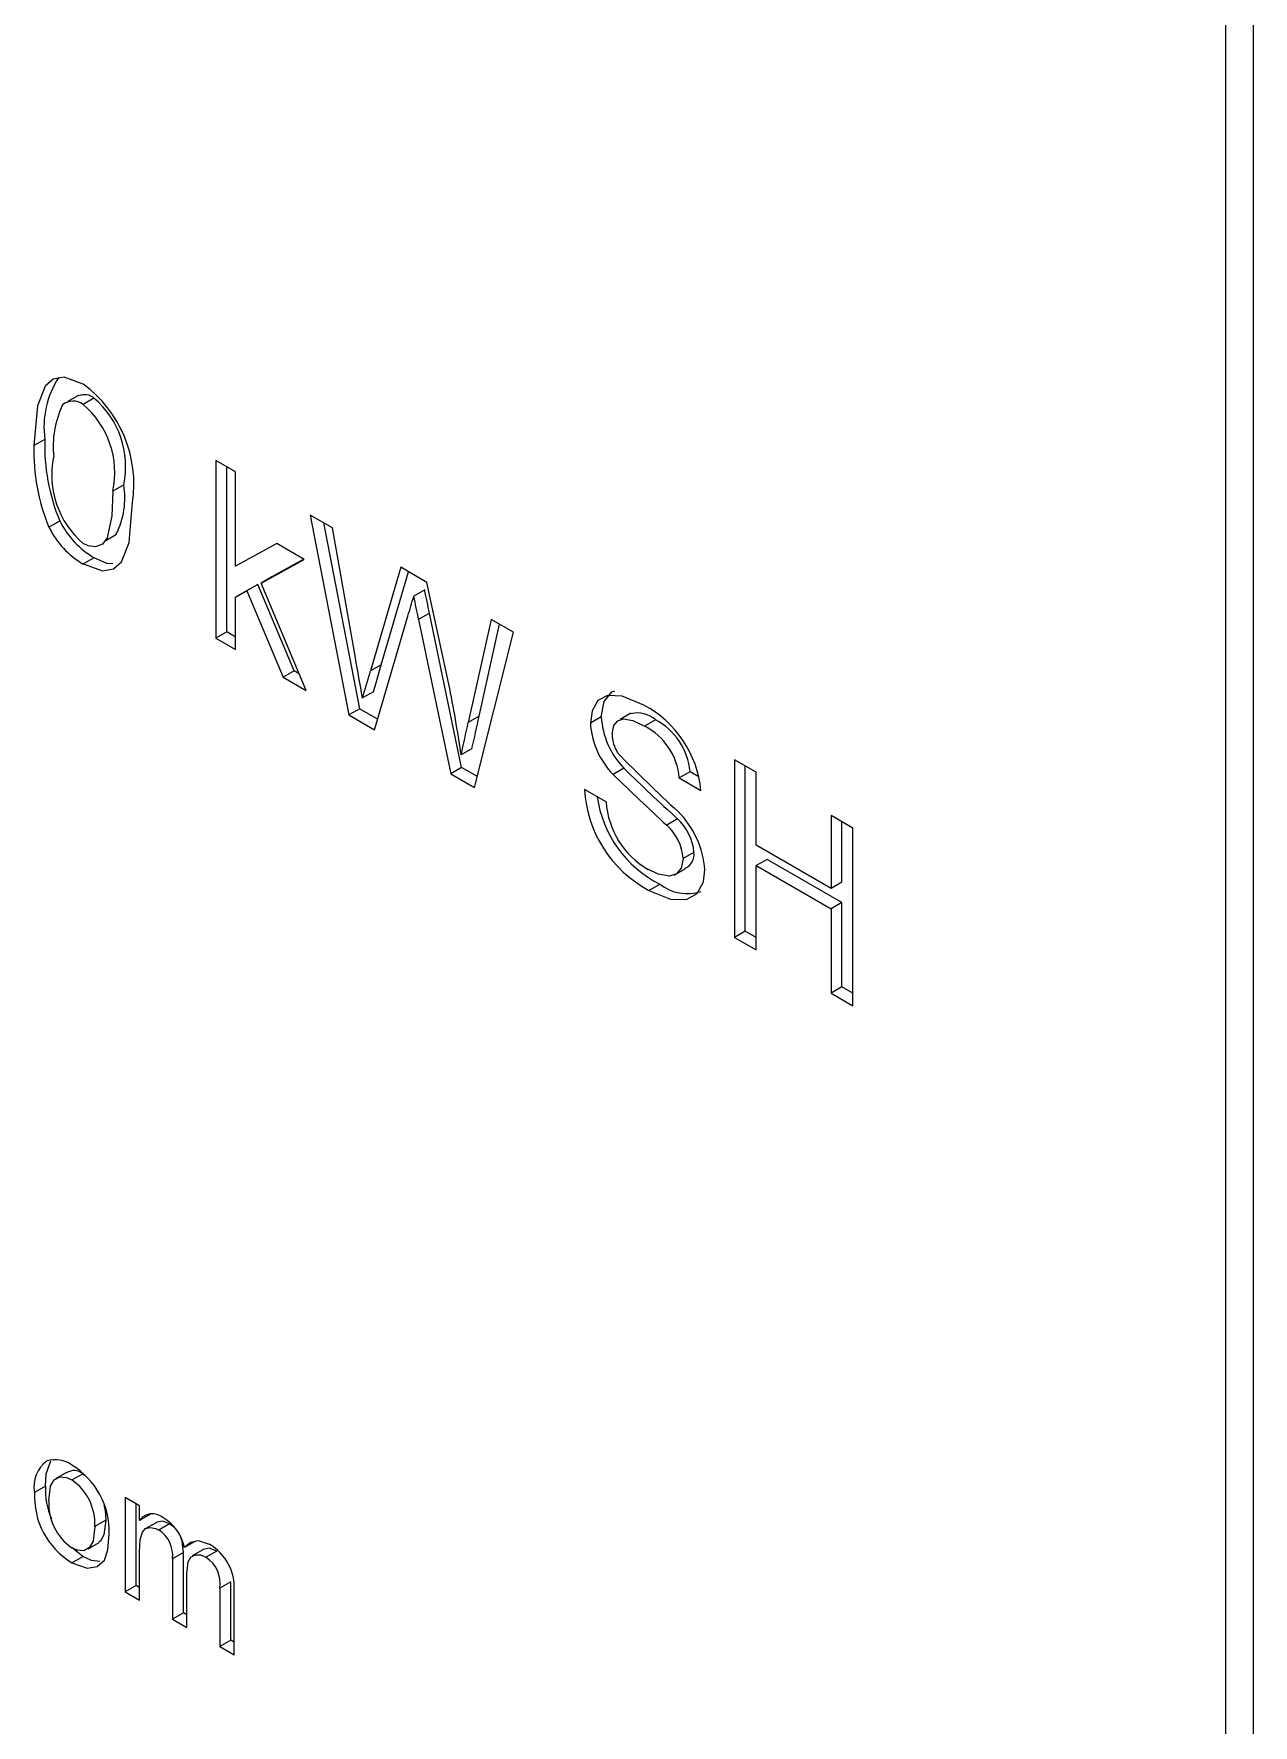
# Model space of a CAD drawing. Header units: millimetres. Extents: x 75 to 2075, y 25 to 1460.
# Drawn here: x 1862.43 to 1883.53, y 1051.86 to 1081.15 of the extents above; entities that cross this region are included whole.
import ezdxf

# ---------------------------------------------------------------- set-up
doc = ezdxf.new("R2010")
doc.units = ezdxf.units.MM
doc.header["$LTSCALE"] = 5

msp = doc.modelspace()

# ---------------------------------------------------------------- linework, layer by layer
at = {"color": 7, "linetype": 'Continuous', "lineweight": 25}
for p, q in [((1883.53, 1117.481), (1883.53, 1036.915)), ((1883.058, 1036.643), (1883.058, 1117.209)), ((1863.205, 1074.893), (1863.016, 1074.784)), ((1863.468, 1074.843), (1863.28, 1074.734)), ((1862.618, 1074.13), (1862.43, 1074.021)), ((1865.919, 1073.566), (1865.577, 1073.763)), ((1865.577, 1073.763), (1865.577, 1070.687)), ((1865.766, 1070.796), (1865.766, 1073.654)), ((1865.919, 1071.934), (1865.919, 1073.566)), ((1863.984, 1073.342), (1863.796, 1073.234)), ((1862.688, 1072.611), (1862.877, 1072.72)), ((1867.598, 1072.596), (1867.21, 1072.82)), ((1867.21, 1072.82), (1867.881, 1069.357)), ((1868.07, 1069.466), (1867.446, 1072.684)), ((1867.994, 1070.345), (1867.598, 1072.596)), ((1863.673, 1072.377), (1863.861, 1072.486)), ((1866.633, 1072.325), (1865.919, 1071.934)), ((1867.108, 1072.051), (1866.633, 1072.325)), ((1863.472, 1072.08), (1863.283, 1071.972)), ((1866.36, 1071.642), (1867.108, 1072.051)), ((1867.103, 1072.054), (1866.549, 1071.751)), ((1866.549, 1071.751), (1866.36, 1071.642)), ((1868.779, 1071.915), (1868.253, 1070.119)), ((1868.441, 1070.228), (1868.913, 1071.837)), ((1869.231, 1071.654), (1868.779, 1071.915)), ((1866.107, 1071.509), (1865.919, 1071.4)), ((1865.919, 1071.4), (1866.114, 1071.507)), ((1865.919, 1070.49), (1865.919, 1071.4)), ((1866.303, 1071.616), (1866.107, 1071.509)), ((1866.303, 1071.616), (1866.114, 1071.507)), ((1866.114, 1071.507), (1866.743, 1070.014)), ((1866.932, 1070.123), (1866.303, 1071.616)), ((1867.142, 1069.783), (1866.36, 1071.642)), ((1869.192, 1071.522), (1869.003, 1071.413)), ((1869.611, 1069.893), (1869.231, 1071.654)), ((1869.276, 1071.12), (1869.087, 1071.011)), ((1869.832, 1068.448), (1869.276, 1071.12)), ((1865.766, 1070.796), (1865.577, 1070.687)), ((1865.919, 1070.707), (1865.766, 1070.796)), ((1868.326, 1069.1), (1868.902, 1071.069)), ((1869.087, 1071.011), (1869.644, 1068.339)), ((1870.34, 1071.013), (1869.947, 1069.229)), ((1870.056, 1068.101), (1870.728, 1070.789)), ((1870.135, 1069.338), (1870.486, 1070.929)), ((1870.728, 1070.789), (1870.34, 1071.013)), ((1865.577, 1070.687), (1865.919, 1070.49)), ((1868.441, 1070.228), (1868.253, 1070.119)), ((1866.932, 1070.123), (1866.743, 1070.014)), ((1866.743, 1070.014), (1867.142, 1069.783)), ((1867.021, 1070.071), (1866.932, 1070.123)), ((1868.304, 1069.761), (1868.115, 1069.652)), ((1868.07, 1069.466), (1867.881, 1069.357)), ((1867.881, 1069.357), (1868.326, 1069.1)), ((1868.07, 1069.466), (1868.38, 1069.286)), ((1870.135, 1069.338), (1869.947, 1069.229)), ((1872.248, 1069.326), (1872.06, 1069.218)), ((1872.762, 1069.386), (1872.573, 1069.277)), ((1873.188, 1069.271), (1872.999, 1069.163)), ((1870.011, 1068.775), (1869.823, 1068.666)), ((1869.832, 1068.448), (1869.644, 1068.339)), ((1870.104, 1068.291), (1869.832, 1068.448)), ((1874.928, 1068.365), (1874.552, 1068.581)), ((1874.552, 1068.581), (1874.552, 1065.506)), ((1874.741, 1065.614), (1874.741, 1068.473)), ((1869.644, 1068.339), (1870.056, 1068.101)), ((1872.641, 1068.435), (1872.453, 1068.326)), ((1873.785, 1068.375), (1873.596, 1068.266)), ((1873.596, 1068.266), (1873.972, 1068.049)), ((1873.927, 1068.292), (1873.785, 1068.375)), ((1874.928, 1067.103), (1874.928, 1068.365)), ((1872.333, 1067.852), (1871.957, 1068.069)), ((1876.601, 1067.399), (1876.226, 1067.615)), ((1876.226, 1067.615), (1876.226, 1066.354)), ((1873.569, 1067.558), (1873.381, 1067.449)), ((1876.414, 1066.462), (1876.414, 1067.507)), ((1876.601, 1064.323), (1876.601, 1067.399)), ((1876.226, 1066.354), (1874.928, 1067.103)), ((1873.512, 1066.585), (1873.7, 1066.694)), ((1873.853, 1066.979), (1873.664, 1066.87)), ((1875.117, 1066.857), (1874.928, 1066.748)), ((1874.928, 1065.289), (1874.928, 1066.748)), ((1874.928, 1066.748), (1876.226, 1065.999)), ((1876.414, 1066.108), (1875.117, 1066.857)), ((1873.073, 1066.32), (1873.261, 1066.429)), ((1876.414, 1066.462), (1876.226, 1066.354)), ((1876.414, 1066.108), (1876.226, 1065.999)), ((1876.414, 1064.648), (1876.414, 1066.108)), ((1876.226, 1065.999), (1876.226, 1064.54)), ((1874.741, 1065.614), (1874.552, 1065.506)), ((1874.928, 1065.506), (1874.741, 1065.614)), ((1874.552, 1065.506), (1874.928, 1065.289)), ((1876.414, 1064.648), (1876.226, 1064.54)), ((1876.601, 1064.54), (1876.414, 1064.648)), ((1876.226, 1064.54), (1876.601, 1064.323)), ((1862.991, 1056.239), (1862.802, 1056.13)), ((1863.086, 1056.111), (1863.275, 1056.219)), ((1863.275, 1056.219), (1863.307, 1056.194)), ((1862.628, 1056.005), (1862.44, 1055.896)), ((1864.256, 1055.665), (1864.007, 1055.808)), ((1864.007, 1055.808), (1864.007, 1054.173)), ((1864.196, 1054.282), (1864.196, 1055.699)), ((1864.256, 1055.41), (1864.256, 1055.665)), ((1863.671, 1055.412), (1863.483, 1055.303)), ((1864.444, 1055.519), (1864.256, 1055.41)), ((1864.534, 1055.365), (1864.345, 1055.256)), ((1864.777, 1055.352), (1864.589, 1055.243)), ((1864.861, 1055.289), (1864.777, 1055.352)), ((1863.37, 1054.919), (1863.558, 1055.027)), ((1865.225, 1055.048), (1865.037, 1054.939)), ((1863.086, 1054.677), (1863.275, 1054.785)), ((1863.275, 1054.785), (1863.089, 1054.934)), ((1864.256, 1054.03), (1864.256, 1054.863)), ((1865.016, 1054.852), (1864.827, 1054.743)), ((1864.827, 1054.743), (1864.827, 1053.7)), ((1865.016, 1053.809), (1865.016, 1054.852)), ((1865.355, 1054.903), (1865.167, 1054.794)), ((1865.595, 1054.88), (1865.406, 1054.771)), ((1865.075, 1053.557), (1865.075, 1054.489)), ((1864.196, 1054.282), (1864.007, 1054.173)), ((1864.007, 1054.173), (1864.256, 1054.03)), ((1864.256, 1054.248), (1864.196, 1054.282)), ((1865.835, 1054.347), (1865.647, 1054.238)), ((1865.647, 1054.238), (1865.647, 1053.227)), ((1865.835, 1053.336), (1865.835, 1054.347)), ((1865.895, 1053.084), (1865.895, 1054.201)), ((1865.016, 1053.809), (1864.827, 1053.7)), ((1865.075, 1053.775), (1865.016, 1053.809)), ((1864.827, 1053.7), (1865.075, 1053.557)), ((1865.835, 1053.336), (1865.647, 1053.227)), ((1865.647, 1053.227), (1865.895, 1053.084)), ((1865.895, 1053.302), (1865.835, 1053.336))]:
    msp.add_line(p, q, dxfattribs=at)
at = {"color": 7, "linetype": 'Continuous', "lineweight": 25, "flags": 128}
for points in [[(1863.283, 1075.087), (1862.955, 1075.206), (1862.765, 1075.174), (1862.625, 1075.05), (1862.489, 1074.713), (1862.43, 1074.021)], [(1863.796, 1073.234), (1863.779, 1072.808), (1863.699, 1072.425), (1863.615, 1072.318), (1863.494, 1072.27), (1863.369, 1072.286), (1863.283, 1072.327)], [(1863.283, 1071.972), (1863.618, 1071.852), (1863.806, 1071.886), (1863.944, 1072.01), (1864.078, 1072.343), (1864.137, 1073.035)], [(1863.794, 1071.973), (1863.692, 1071.982), (1863.472, 1072.08)], [(1868.304, 1069.761), (1868.356, 1069.939), (1868.399, 1070.084), (1868.441, 1070.228)], [(1872.984, 1069.526), (1872.608, 1069.683), (1872.354, 1069.694), (1872.191, 1069.606), (1872.09, 1069.431), (1872.06, 1069.218)], [(1872.248, 1069.326), (1872.297, 1069.589), (1872.431, 1069.758), (1872.483, 1069.773)], [(1872.435, 1069.029), (1872.463, 1069.174), (1872.533, 1069.256), (1872.634, 1069.29), (1872.797, 1069.259), (1872.999, 1069.163)], [(1873.664, 1066.87), (1873.631, 1066.706), (1873.55, 1066.605), (1873.431, 1066.568), (1873.231, 1066.602), (1873.056, 1066.685)], [(1873.073, 1066.32), (1873.449, 1066.166), (1873.725, 1066.162), (1873.905, 1066.267), (1874.015, 1066.47), (1874.04, 1066.674)], [(1862.628, 1056.005), (1862.643, 1056.214), (1862.724, 1056.442)], [(1862.688, 1055.753), (1862.719, 1056.002), (1862.779, 1056.11), (1862.88, 1056.163), (1862.996, 1056.152), (1863.086, 1056.111)], [(1863.639, 1055.671), (1863.66, 1055.588), (1863.671, 1055.412)], [(1863.483, 1055.303), (1863.453, 1055.052), (1863.394, 1054.941), (1863.295, 1054.885), (1863.177, 1054.894), (1863.086, 1054.935)], [(1863.671, 1055.412), (1863.642, 1055.161), (1863.583, 1055.05), (1863.554, 1055.034)], [(1864.256, 1054.863), (1864.268, 1055.073), (1864.306, 1055.207), (1864.363, 1055.268), (1864.443, 1055.288), (1864.537, 1055.269), (1864.589, 1055.243)], [(1864.777, 1055.352), (1864.659, 1055.395), (1864.556, 1055.38), (1864.537, 1055.36)], [(1863.086, 1054.677), (1863.348, 1054.584), (1863.522, 1054.609), (1863.649, 1054.724), (1863.71, 1054.898), (1863.731, 1055.173)], [(1865.016, 1054.852), (1864.995, 1055.052), (1864.972, 1055.122)], [(1865.466, 1054.995), (1865.279, 1055.059), (1865.137, 1055.027), (1865.037, 1054.939)], [(1863.57, 1054.698), (1863.425, 1054.717), (1863.275, 1054.785)], [(1865.075, 1054.489), (1865.1, 1054.693), (1865.145, 1054.776), (1865.22, 1054.816), (1865.311, 1054.812), (1865.406, 1054.771)], [(1865.595, 1054.88), (1865.462, 1054.927), (1865.361, 1054.907), (1865.357, 1054.901)]]:
    msp.add_lwpolyline(points, dxfattribs=at)
at = {"color": 7, "linetype": 'Continuous', "lineweight": 25}
for centre, radius, start, end in [((1864.16, 1074.346), 1.557, 146.6534, 187.9855), ((1863.308, 1074.658), 0.245, 49.1598, 113.5058), ((1861.998, 1073.349), 2.162, 351.6608, 53.5238), ((1864.448, 1074.003), 1.686, 154.5494, 186.0688), ((1863.106, 1074.505), 0.287, 52.8584, 129.145), ((1862.282, 1073.552), 1.547, 348.1216, 49.8286), ((1862.47, 1073.661), 1.547, 348.1216, 49.8286), ((1865.825, 1073.916), 3.397, 178.227, 202.5813), ((1865.981, 1074.019), 3.365, 178.1104, 202.6979), ((1864.288, 1073.507), 1.55, 168.158, 229.5874), ((1862.627, 1073.113), 1.376, 333.2137, 9.5836), ((1864.044, 1073.275), 1.509, 206.0923, 239.7442), ((1864.238, 1073.389), 1.516, 206.1743, 239.6622), ((1622.868, 1143.226), 256.397, 343.65457, 343.73483), ((1421.402, 977.937), 457.258, 11.74456, 11.79602), ((1739.683, 1044.327), 132.333, 11.68139, 11.85919), ((1559.461, 1015.838), 313.31, 9.89013, 10.01882), ((1720.175, 1113.312), 154.249, 343.5574, 343.73832), ((1846.297, 1065.237), 23.774, 8.294, 11.2952), ((1618.434, 1124.368), 257.646, 347.53906, 347.66729), ((1873.649, 1069.412), 1.404, 183.4767, 224.1119), ((1872.88, 1068.942), 0.451, 46.9494, 104.711), ((1872.112, 1067.874), 1.868, 5.369, 62.1663), ((1625.558, 1122.652), 250.16, 347.53714, 347.66921), ((1873.476, 1069.31), 1.42, 183.7157, 223.873), ((1872.492, 1068.178), 1.108, 4.5696, 62.7428), ((1872.663, 1068.275), 1.126, 5.0891, 62.2233), ((1873.085, 1069.042), 0.65, 181.1027, 211.4745), ((1888.768, 1084.37), 22.564, 223.9761, 227.6847), ((1914.202, 1111.599), 60.13, 226.02677, 227.24295), ((1890.598, 1086.518), 25.484, 225.2, 228.0698), ((1874.065, 1068.184), 2.111, 183.1288, 241.9626), ((1874.161, 1068.219), 2.003, 187.956, 243.3134), ((1873.791, 1067.948), 1.462, 183.7914, 239.8088), ((1872.457, 1066.561), 1.587, 4.0815, 45.0676), ((1872.842, 1066.826), 0.823, 3.0487, 49.173), ((1872.975, 1066.908), 0.88, 4.6258, 47.5959), ((1873.588, 1066.943), 0.267, 294.0077, 7.6785), ((1873.733, 1067.019), 0.755, 231.3854, 288.5753), ((1862.977, 1055.998), 0.547, 126.3736, 190.8075), ((1862.799, 1055.972), 0.49, 54.1314, 107.3831), ((1863.126, 1056.038), 0.235, 50.4854, 123.969), ((1862.371, 1055.211), 1.361, 358.3995, 58.2924), ((1863.791, 1055.831), 1.353, 177.2733, 238.5956), ((1863.889, 1055.943), 1.262, 177.206, 203.5005), ((1862.564, 1055.353), 0.92, 356.904, 55.4129), ((1863.614, 1055.698), 0.928, 176.562, 235.3086), ((1864.482, 1055.244), 0.28, 50.3936, 143.7678), ((1864.258, 1054.773), 0.796, 12.0566, 59.6727), ((1864.302, 1054.8), 0.529, 353.8716, 57.0807), ((1865.038, 1054.251), 0.859, 356.6513, 60.1068), ((1865.117, 1054.32), 0.536, 351.2357, 57.3342)]:
    msp.add_arc(centre, radius, start, end, dxfattribs=at)

doc.saveas('drawing.dxf')
